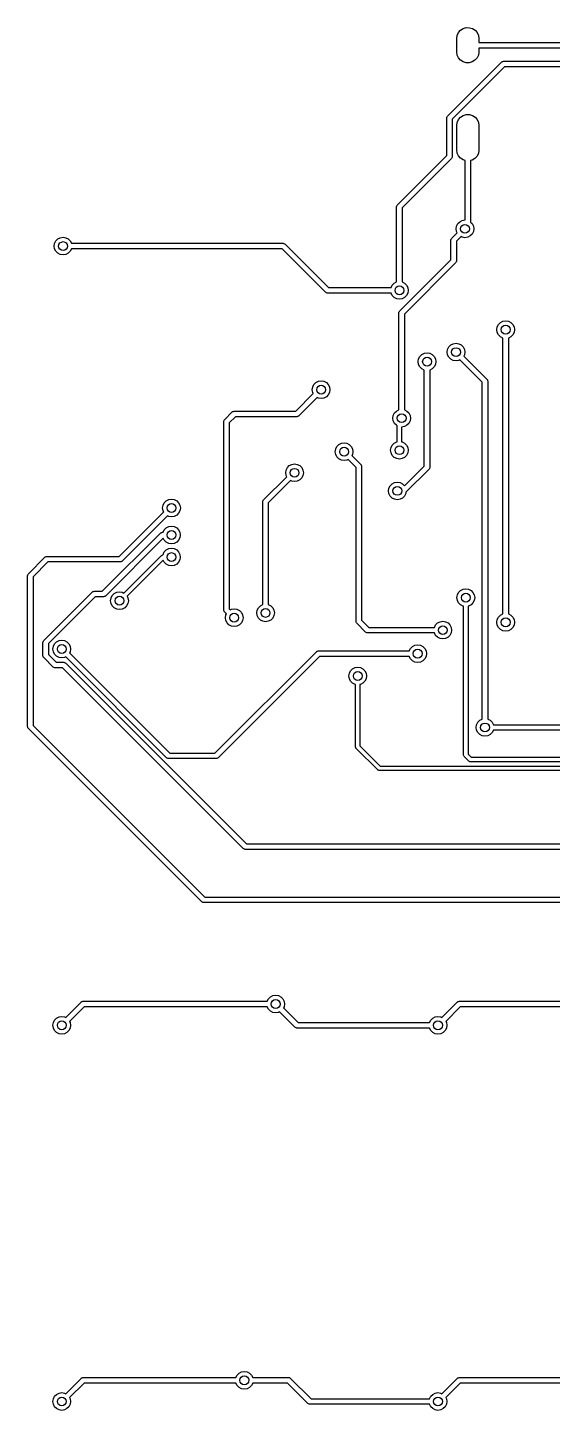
# Model space of a CAD drawing. Extents: x 3.43 to 10.86, y -3.06 to -0.6.
# Drawn here: x 3.425 to 4.359, y -3.055 to -0.596 of the extents above; entities that cross this region are included whole.
import ezdxf

# ---------------------------------------------------------------- set-up
doc = ezdxf.new("R2010")
doc.units = 0
doc.header["$MEASUREMENT"] = 0
doc.layers.add('BLACK', color=7, linetype='CONTINUOUS')

msp = doc.modelspace()

# ---------------------------------------------------------------- linework, layer by layer
at = {"layer": 'BLACK', "linetype": 'CONTINUOUS'}
for p, q in [((4.18851, -0.615157), (4.18852, -0.614917)), ((4.18852, -0.614917), (4.18938, -0.609402)), ((4.18938, -0.609402), (4.19175, -0.60435)), ((4.19175, -0.60435), (4.19544, -0.600166)), ((4.19544, -0.600166), (4.20016, -0.597188)), ((4.20016, -0.597188), (4.20553, -0.595654)), ((4.20553, -0.595654), (4.21111, -0.595688)), ((4.21111, -0.595688), (4.21646, -0.597288)), ((4.21646, -0.597288), (4.22114, -0.600323)), ((4.22114, -0.600323), (4.22478, -0.604551)), ((4.22478, -0.604551), (4.22709, -0.609632)), ((4.22709, -0.609632), (4.22789, -0.615157)), ((4.18851, -0.638779), (4.18851, -0.615157)), ((4.18931, -0.644304), (4.18851, -0.638779)), ((4.22788, -0.63902), (4.22702, -0.644535)), ((4.22789, -0.638779), (4.22788, -0.63902)), ((4.22789, -0.615157), (4.22789, -0.622047)), ((4.22789, -0.622047), (4.52867, -0.622047)), ((4.52867, -0.631889), (4.22789, -0.631889)), ((4.22789, -0.631889), (4.22789, -0.638779)), ((4.17226, -0.752956), (4.26824, -0.656973)), ((4.19162, -0.649385), (4.18931, -0.644304)), ((4.19526, -0.653613), (4.19162, -0.649385)), ((4.19994, -0.656649), (4.19526, -0.653613)), ((4.20529, -0.658248), (4.19994, -0.656649)), ((4.21087, -0.658282), (4.20529, -0.658248)), ((4.21624, -0.656748), (4.21087, -0.658282)), ((4.22096, -0.65377), (4.21624, -0.656748)), ((4.22465, -0.649587), (4.22096, -0.65377)), ((4.22702, -0.644535), (4.22465, -0.649587)), ((4.26824, -0.656973), (4.26894, -0.656449)), ((4.26894, -0.656449), (4.26906, -0.656311)), ((4.26906, -0.656311), (4.26917, -0.65628)), ((4.26917, -0.65628), (4.26937, -0.656128)), ((4.26937, -0.656128), (4.27056, -0.655873)), ((4.27056, -0.655873), (4.27172, -0.655531)), ((4.27172, -0.655531), (4.47488, -0.655531)), ((4.27376, -0.665374), (4.18066, -0.758474)), ((4.47488, -0.665374), (4.27376, -0.665374)), ((4.17082, -0.756436), (4.17094, -0.755568)), ((4.17082, -0.82289), (4.17082, -0.756436)), ((4.17093, -0.755387), (4.17098, -0.75529)), ((4.17094, -0.755568), (4.17093, -0.755387)), ((4.17098, -0.75529), (4.17102, -0.755038)), ((4.17102, -0.755038), (4.17168, -0.75402)), ((4.17168, -0.75402), (4.17226, -0.752956)), ((4.18066, -0.758474), (4.18066, -0.824928)), ((4.18938, -0.764126), (4.19175, -0.759074)), ((4.19175, -0.759074), (4.19544, -0.754891)), ((4.19544, -0.754891), (4.20016, -0.751912)), ((4.20016, -0.751912), (4.20553, -0.750379)), ((4.20553, -0.750379), (4.21111, -0.750413)), ((4.21111, -0.750413), (4.21646, -0.752012)), ((4.21646, -0.752012), (4.22114, -0.755048)), ((4.22114, -0.755048), (4.22478, -0.759276)), ((4.22478, -0.759276), (4.22709, -0.764357)), ((4.18851, -0.769882), (4.18852, -0.769641)), ((4.18851, -0.813189), (4.18851, -0.769882)), ((4.18852, -0.769641), (4.18938, -0.764126)), ((4.22709, -0.764357), (4.22789, -0.769882)), ((4.22789, -0.769882), (4.22789, -0.813189)), ((4.08313, -0.910573), (4.17082, -0.82289)), ((4.17922, -0.828408), (4.09154, -0.916091)), ((4.1798, -0.827344), (4.17922, -0.828408)), ((4.18046, -0.826326), (4.1798, -0.827344)), ((4.18049, -0.826074), (4.18046, -0.826326)), ((4.18055, -0.825976), (4.18049, -0.826074)), ((4.18066, -0.824928), (4.18053, -0.825795)), ((4.18053, -0.825795), (4.18055, -0.825976)), ((4.18931, -0.818714), (4.18851, -0.813189)), ((4.19162, -0.823794), (4.18931, -0.818714)), ((4.19526, -0.828023), (4.19162, -0.823794)), ((4.19994, -0.831058), (4.19526, -0.828023)), ((4.20328, -0.832056), (4.19994, -0.831058)), ((4.20328, -0.937816), (4.20328, -0.832056)), ((4.21624, -0.831158), (4.21312, -0.832049)), ((4.21312, -0.832049), (4.21312, -0.941518)), ((4.22096, -0.82818), (4.21624, -0.831158)), ((4.22465, -0.823996), (4.22096, -0.82818)), ((4.22702, -0.818944), (4.22465, -0.823996)), ((4.22788, -0.813429), (4.22702, -0.818944)), ((4.22789, -0.813189), (4.22788, -0.813429)), ((4.08169, -0.914053), (4.08182, -0.913185)), ((4.08169, -1.04804), (4.08169, -0.914053)), ((4.08181, -0.913004), (4.08186, -0.912907)), ((4.08182, -0.913185), (4.08181, -0.913004)), ((4.08186, -0.912907), (4.0819, -0.912655)), ((4.0819, -0.912655), (4.08255, -0.911636)), ((4.08255, -0.911636), (4.08313, -0.910573)), ((4.09154, -0.916091), (4.09154, -1.04804)), ((4.1874, -0.953543), (4.18817, -0.948677)), ((4.18817, -0.95841), (4.1874, -0.953543)), ((4.18817, -0.948677), (4.19041, -0.944287)), ((4.18924, -0.960497), (4.18817, -0.95841)), ((4.19041, -0.944287), (4.19389, -0.940803)), ((4.19389, -0.940803), (4.19828, -0.938566)), ((4.19828, -0.938566), (4.20315, -0.937795)), ((4.20315, -0.937795), (4.20328, -0.937816)), ((4.21312, -0.941518), (4.21589, -0.944287)), ((4.21589, -0.944287), (4.21813, -0.948677)), ((4.21813, -0.95841), (4.21589, -0.9628)), ((4.21813, -0.948677), (4.2189, -0.953543)), ((4.2189, -0.953543), (4.21813, -0.95841)), ((3.47244, -0.984252), (3.47321, -0.979386)), ((3.47321, -0.979386), (3.47545, -0.974996)), ((3.47545, -0.974996), (3.47893, -0.971512)), ((3.47893, -0.971512), (3.48332, -0.969275)), ((3.48332, -0.969275), (3.48819, -0.968504)), ((3.48819, -0.968504), (3.49306, -0.969275)), ((3.49306, -0.969275), (3.49745, -0.971512)), ((3.49745, -0.971512), (3.50093, -0.974996)), ((3.50093, -0.974996), (3.50314, -0.979331)), ((3.50314, -0.979331), (3.87975, -0.979331)), ((3.87975, -0.979331), (3.88062, -0.979456)), ((3.88062, -0.979456), (3.8808, -0.979444)), ((3.8808, -0.979444), (3.8809, -0.979497)), ((3.8809, -0.979497), (3.88115, -0.979533)), ((3.88115, -0.979533), (3.88217, -0.980191)), ((3.88217, -0.980191), (3.88323, -0.980772)), ((3.88323, -0.980772), (3.96053, -1.05807)), ((4.17819, -0.973585), (4.17831, -0.972718)), ((4.17819, -1.00855), (4.17819, -0.973585)), ((4.1783, -0.972537), (4.17835, -0.97244)), ((4.17831, -0.972718), (4.1783, -0.972537)), ((4.17835, -0.97244), (4.17839, -0.972188)), ((4.17839, -0.972188), (4.17905, -0.971169)), ((4.17905, -0.971169), (4.17963, -0.970105)), ((4.17963, -0.970105), (4.18924, -0.960497)), ((4.1962, -0.967457), (4.18803, -0.975624)), ((4.18803, -0.975624), (4.18803, -1.01059)), ((4.19828, -0.968521), (4.1962, -0.967457)), ((4.20315, -0.969291), (4.19828, -0.968521)), ((4.20802, -0.968521), (4.20315, -0.969291)), ((4.21241, -0.966284), (4.20802, -0.968521)), ((4.21589, -0.9628), (4.21241, -0.966284)), ((3.47321, -0.989118), (3.47244, -0.984252)), ((3.47545, -0.993508), (3.47321, -0.989118)), ((3.47893, -0.996992), (3.47545, -0.993508)), ((3.48332, -0.999229), (3.47893, -0.996992)), ((3.48819, -1), (3.48332, -0.999229)), ((3.49306, -0.999229), (3.48819, -1)), ((3.49745, -0.996992), (3.49306, -0.999229)), ((3.50093, -0.993508), (3.49745, -0.996992)), ((3.50314, -0.989173), (3.50093, -0.993508)), ((3.87771, -0.989173), (3.50314, -0.989173)), ((3.95501, -1.06647), (3.87771, -0.989173)), ((4.08707, -1.09967), (4.17819, -1.00855)), ((4.18659, -1.01407), (4.09547, -1.10519)), ((4.18717, -1.01301), (4.18659, -1.01407)), ((4.18783, -1.01199), (4.18717, -1.01301)), ((4.18786, -1.01174), (4.18783, -1.01199)), ((4.18792, -1.01164), (4.18786, -1.01174)), ((4.18803, -1.01059), (4.1879, -1.01146)), ((4.1879, -1.01146), (4.18792, -1.01164)), ((4.07166, -1.05807), (4.07387, -1.05374)), ((4.07387, -1.05374), (4.07736, -1.05025)), ((4.07736, -1.05025), (4.08169, -1.04804)), ((4.09154, -1.04804), (4.09587, -1.05025)), ((4.09587, -1.05025), (4.09935, -1.05374)), ((4.09935, -1.05374), (4.10159, -1.05813)), ((3.95607, -1.06705), (3.95501, -1.06647)), ((3.95709, -1.06771), (3.95607, -1.06705)), ((3.95734, -1.06775), (3.95709, -1.06771)), ((3.95744, -1.0678), (3.95734, -1.06775)), ((3.95762, -1.06779), (3.95744, -1.0678)), ((3.95849, -1.06791), (3.95762, -1.06779)), ((4.07166, -1.06791), (3.95849, -1.06791)), ((3.96053, -1.05807), (4.07166, -1.05807)), ((4.07387, -1.07225), (4.07166, -1.06791)), ((4.07736, -1.07573), (4.07387, -1.07225)), ((4.08175, -1.07797), (4.07736, -1.07573)), ((4.08661, -1.07874), (4.08175, -1.07797)), ((4.09148, -1.07797), (4.08661, -1.07874)), ((4.09587, -1.07573), (4.09148, -1.07797)), ((4.09935, -1.07225), (4.09587, -1.07573)), ((4.10159, -1.06786), (4.09935, -1.07225)), ((4.10159, -1.05813), (4.10236, -1.06299)), ((4.10236, -1.06299), (4.10159, -1.06786)), ((4.08563, -1.10315), (4.08576, -1.10228)), ((4.08563, -1.27542), (4.08563, -1.10315)), ((4.08574, -1.1021), (4.0858, -1.102)), ((4.08576, -1.10228), (4.08574, -1.1021)), ((4.0858, -1.102), (4.08583, -1.10175)), ((4.08583, -1.10175), (4.08649, -1.10073)), ((4.08649, -1.10073), (4.08707, -1.09967)), ((4.09547, -1.10519), (4.09547, -1.27542)), ((4.25984, -1.13289), (4.26061, -1.12803)), ((4.26061, -1.12803), (4.26285, -1.12364)), ((4.26285, -1.12364), (4.26633, -1.12015)), ((4.26633, -1.12015), (4.27072, -1.11792)), ((4.27072, -1.11792), (4.27559, -1.11715)), ((4.27559, -1.11715), (4.28045, -1.11792)), ((4.28045, -1.11792), (4.28484, -1.12015)), ((4.28484, -1.12015), (4.28833, -1.12364)), ((4.28833, -1.12364), (4.29057, -1.12803)), ((4.29057, -1.12803), (4.29134, -1.13289)), ((4.26061, -1.13776), (4.25984, -1.13289)), ((4.26285, -1.14215), (4.26061, -1.13776)), ((4.26633, -1.14563), (4.26285, -1.14215)), ((4.27067, -1.14784), (4.26633, -1.14563)), ((4.27067, -1.6386), (4.27067, -1.14784)), ((4.28484, -1.14563), (4.28051, -1.14784)), ((4.28051, -1.14784), (4.28051, -1.63859)), ((4.28833, -1.14215), (4.28484, -1.14563)), ((4.29057, -1.13776), (4.28833, -1.14215)), ((4.29134, -1.13289), (4.29057, -1.13776)), ((4.12083, -1.1849), (4.12306, -1.18051)), ((4.12306, -1.18051), (4.12655, -1.17702)), ((4.12655, -1.17702), (4.13094, -1.17479)), ((4.13094, -1.17479), (4.13581, -1.17402)), ((4.13581, -1.17402), (4.14067, -1.17479)), ((4.14067, -1.17479), (4.14506, -1.17702)), ((4.14506, -1.17702), (4.14855, -1.18051)), ((4.14855, -1.18051), (4.15078, -1.1849)), ((4.17151, -1.17287), (4.17228, -1.168)), ((4.17228, -1.17773), (4.17151, -1.17287)), ((4.17228, -1.168), (4.17452, -1.16361)), ((4.17452, -1.18212), (4.17228, -1.17773)), ((4.17452, -1.16361), (4.178, -1.16013)), ((4.178, -1.16013), (4.18239, -1.15789)), ((4.18239, -1.15789), (4.18726, -1.15712)), ((4.18726, -1.15712), (4.19213, -1.15789)), ((4.19213, -1.15789), (4.19652, -1.16013)), ((4.19652, -1.16013), (4.2, -1.16361)), ((4.2, -1.16361), (4.20224, -1.168)), ((4.20224, -1.17773), (4.20117, -1.17982)), ((4.20117, -1.17982), (4.24232, -1.22097)), ((4.20224, -1.168), (4.20301, -1.17287)), ((4.20301, -1.17287), (4.20224, -1.17773)), ((4.12006, -1.18976), (4.12083, -1.1849)), ((4.12083, -1.19463), (4.12006, -1.18976)), ((4.12306, -1.19902), (4.12083, -1.19463)), ((4.12655, -1.2025), (4.12306, -1.19902)), ((4.13088, -1.20471), (4.12655, -1.2025)), ((4.13088, -1.37554), (4.13088, -1.20471)), ((4.14506, -1.2025), (4.14073, -1.20471)), ((4.14073, -1.20471), (4.14073, -1.37757)), ((4.14855, -1.19902), (4.14506, -1.2025)), ((4.15078, -1.19463), (4.14855, -1.19902)), ((4.15078, -1.1849), (4.15155, -1.18976)), ((4.15155, -1.18976), (4.15078, -1.19463)), ((4.178, -1.18561), (4.17452, -1.18212)), ((4.18239, -1.18784), (4.178, -1.18561)), ((4.18726, -1.18861), (4.18239, -1.18784)), ((4.19213, -1.18784), (4.18726, -1.18861)), ((4.19421, -1.18678), (4.19213, -1.18784)), ((4.23392, -1.22649), (4.19421, -1.18678)), ((3.93459, -1.23042), (3.93808, -1.22693)), ((3.93808, -1.22693), (3.94247, -1.22469)), ((3.94247, -1.22469), (3.94733, -1.22392)), ((3.94733, -1.22392), (3.9522, -1.22469)), ((3.9522, -1.22469), (3.95659, -1.22693)), ((3.95659, -1.22693), (3.96007, -1.23042)), ((4.23392, -1.8256), (4.23392, -1.22649)), ((4.24232, -1.22097), (4.24285, -1.22167)), ((4.24285, -1.22167), (4.24298, -1.22179)), ((4.24298, -1.22179), (4.24302, -1.2219)), ((4.24302, -1.2219), (4.24317, -1.2221)), ((4.24317, -1.2221), (4.24342, -1.22329)), ((4.24342, -1.22329), (4.24376, -1.22445)), ((4.24376, -1.22445), (4.24376, -1.8256)), ((3.90216, -1.27789), (3.93342, -1.24663)), ((3.94038, -1.25359), (3.90768, -1.28629)), ((3.93159, -1.23967), (3.93236, -1.23481)), ((3.93236, -1.24454), (3.93159, -1.23967)), ((3.93236, -1.23481), (3.93459, -1.23042)), ((3.93342, -1.24663), (3.93236, -1.24454)), ((3.94247, -1.25465), (3.94038, -1.25359)), ((3.95659, -1.25241), (3.9522, -1.25465)), ((3.96007, -1.24893), (3.95659, -1.25241)), ((3.96007, -1.23042), (3.96231, -1.23481)), ((3.96231, -1.24454), (3.96007, -1.24893)), ((3.96231, -1.23481), (3.96308, -1.23967)), ((3.96308, -1.23967), (3.96231, -1.24454)), ((3.78917, -1.27933), (3.78987, -1.2788)), ((3.78987, -1.2788), (3.78999, -1.27867)), ((3.78999, -1.27867), (3.7901, -1.27864)), ((3.7901, -1.27864), (3.7903, -1.27848)), ((3.7903, -1.27848), (3.79149, -1.27823)), ((3.79149, -1.27823), (3.79265, -1.27789)), ((3.79265, -1.27789), (3.90216, -1.27789)), ((3.94733, -1.25542), (3.94247, -1.25465)), ((3.9522, -1.25465), (3.94733, -1.25542)), ((4.07781, -1.28112), (4.08129, -1.27763)), ((4.08129, -1.27763), (4.08563, -1.27542)), ((4.09547, -1.27542), (4.09981, -1.27763)), ((4.09981, -1.27763), (4.10329, -1.28112)), ((3.774, -1.29654), (3.77412, -1.29567)), ((3.774, -1.63161), (3.774, -1.29654)), ((3.77411, -1.29549), (3.77416, -1.29539)), ((3.77412, -1.29567), (3.77411, -1.29549)), ((3.77416, -1.29539), (3.7742, -1.29514)), ((3.7742, -1.29514), (3.77486, -1.29412)), ((3.77486, -1.29412), (3.77544, -1.29306)), ((3.77544, -1.29306), (3.78917, -1.27933)), ((3.79469, -1.28773), (3.78384, -1.29858)), ((3.78384, -1.29858), (3.78384, -1.62957)), ((3.9042, -1.28773), (3.79469, -1.28773)), ((3.90536, -1.28739), (3.9042, -1.28773)), ((3.90655, -1.28713), (3.90536, -1.28739)), ((3.90675, -1.28698), (3.90655, -1.28713)), ((3.90686, -1.28695), (3.90675, -1.28698)), ((3.90698, -1.28681), (3.90686, -1.28695)), ((3.90768, -1.28629), (3.90698, -1.28681)), ((4.0748, -1.29037), (4.07557, -1.28551)), ((4.07557, -1.29524), (4.0748, -1.29037)), ((4.07557, -1.28551), (4.07781, -1.28112)), ((4.07781, -1.29963), (4.07557, -1.29524)), ((4.08129, -1.30311), (4.07781, -1.29963)), ((4.08268, -1.30382), (4.08129, -1.30311)), ((4.09981, -1.30311), (4.09542, -1.30535)), ((4.10329, -1.29963), (4.09981, -1.30311)), ((4.10329, -1.28112), (4.10553, -1.28551)), ((4.10553, -1.29524), (4.10329, -1.29963)), ((4.10553, -1.28551), (4.1063, -1.29037)), ((4.1063, -1.29037), (4.10553, -1.29524)), ((4.08268, -1.3323), (4.08268, -1.30382)), ((4.09542, -1.30535), (4.09055, -1.30612)), ((4.09055, -1.30612), (4.09055, -1.3323)), ((3.97242, -1.35), (3.97319, -1.34513)), ((3.97319, -1.35487), (3.97242, -1.35)), ((3.97319, -1.34513), (3.97543, -1.34074)), ((3.97543, -1.34074), (3.97891, -1.33726)), ((3.97891, -1.33726), (3.9833, -1.33502)), ((3.9833, -1.33502), (3.98817, -1.33425)), ((3.98817, -1.33425), (3.99304, -1.33502)), ((3.99304, -1.33502), (3.99743, -1.33726)), ((3.99743, -1.33726), (4.00091, -1.34074)), ((4.00091, -1.34074), (4.00315, -1.34513)), ((4.00315, -1.34513), (4.00392, -1.35)), ((4.00392, -1.35), (4.00315, -1.35487)), ((4.07087, -1.34742), (4.07164, -1.34255)), ((4.07164, -1.35229), (4.07087, -1.34742)), ((4.07164, -1.34255), (4.07387, -1.33816)), ((4.07387, -1.35668), (4.07164, -1.35229)), ((4.07387, -1.33816), (4.07736, -1.33468)), ((4.07736, -1.33468), (4.08175, -1.33244)), ((4.08175, -1.33244), (4.08268, -1.3323)), ((4.09055, -1.3323), (4.09148, -1.33244)), ((4.09148, -1.33244), (4.09587, -1.33468)), ((4.09587, -1.33468), (4.09935, -1.33816)), ((4.09935, -1.33816), (4.10159, -1.34255)), ((4.10159, -1.35229), (4.09935, -1.35668)), ((4.10159, -1.34255), (4.10236, -1.34742)), ((4.10236, -1.34742), (4.10159, -1.35229)), ((3.88726, -1.37824), (3.89074, -1.37476)), ((3.89074, -1.37476), (3.89513, -1.37252)), ((3.89513, -1.37252), (3.9, -1.37175)), ((3.9, -1.37175), (3.90487, -1.37252)), ((3.90487, -1.37252), (3.90926, -1.37476)), ((3.90926, -1.37476), (3.91274, -1.37824)), ((3.97543, -1.35926), (3.97319, -1.35487)), ((3.97891, -1.36274), (3.97543, -1.35926)), ((3.9833, -1.36498), (3.97891, -1.36274)), ((3.98817, -1.36575), (3.9833, -1.36498)), ((3.99304, -1.36498), (3.98817, -1.36575)), ((3.99512, -1.36391), (3.99304, -1.36498)), ((4.00941, -1.3782), (3.99512, -1.36391)), ((4.00315, -1.35487), (4.00208, -1.35695)), ((4.00208, -1.35695), (4.01781, -1.37268)), ((4.01781, -1.37268), (4.01833, -1.37338)), ((4.01833, -1.37338), (4.01847, -1.3735)), ((4.01847, -1.3735), (4.0185, -1.37361)), ((4.0185, -1.37361), (4.01865, -1.37381)), ((4.01865, -1.37381), (4.01891, -1.375)), ((4.01891, -1.375), (4.01925, -1.37616)), ((4.01925, -1.37616), (4.01925, -1.64979)), ((4.07736, -1.36016), (4.07387, -1.35668)), ((4.08175, -1.3624), (4.07736, -1.36016)), ((4.08661, -1.36317), (4.08175, -1.3624)), ((4.09148, -1.3624), (4.08661, -1.36317)), ((4.09587, -1.36016), (4.09148, -1.3624)), ((4.09568, -1.41073), (4.13088, -1.37554)), ((4.09935, -1.35668), (4.09587, -1.36016)), ((3.84494, -1.4356), (3.88609, -1.39445)), ((3.89305, -1.40141), (3.85334, -1.44112)), ((3.88425, -1.3875), (3.88502, -1.38263)), ((3.88502, -1.39237), (3.88425, -1.3875)), ((3.88502, -1.38263), (3.88726, -1.37824)), ((3.88609, -1.39445), (3.88502, -1.39237)), ((3.89513, -1.40248), (3.89305, -1.40141)), ((3.90926, -1.40024), (3.90487, -1.40248)), ((3.91274, -1.39676), (3.90926, -1.40024)), ((3.91274, -1.37824), (3.91498, -1.38263)), ((3.91498, -1.39237), (3.91274, -1.39676)), ((3.91498, -1.38263), (3.91575, -1.3875)), ((3.91575, -1.3875), (3.91498, -1.39237)), ((4.00941, -1.65183), (4.00941, -1.3782)), ((4.13929, -1.38105), (4.09819, -1.42215)), ((4.13987, -1.37999), (4.13929, -1.38105)), ((4.14052, -1.37897), (4.13987, -1.37999)), ((4.14056, -1.37872), (4.14052, -1.37897)), ((4.14061, -1.37862), (4.14056, -1.37872)), ((4.14073, -1.37757), (4.1406, -1.37844)), ((4.1406, -1.37844), (4.14061, -1.37862)), ((3.9, -1.40325), (3.89513, -1.40248)), ((3.90487, -1.40248), (3.9, -1.40325)), ((4.06707, -1.41974), (4.06784, -1.41488)), ((4.06784, -1.42461), (4.06707, -1.41974)), ((4.06784, -1.41488), (4.07008, -1.41049)), ((4.07008, -1.429), (4.06784, -1.42461)), ((4.07008, -1.41049), (4.07356, -1.407)), ((4.07356, -1.407), (4.07795, -1.40477)), ((4.07795, -1.40477), (4.08282, -1.404)), ((4.08282, -1.404), (4.08769, -1.40477)), ((4.08769, -1.40477), (4.09208, -1.407)), ((4.09208, -1.407), (4.09556, -1.41049)), ((4.09556, -1.41049), (4.09568, -1.41073)), ((4.0978, -1.42461), (4.09556, -1.429)), ((4.09819, -1.42215), (4.0978, -1.42461)), ((3.66535, -1.45013), (3.66612, -1.44526)), ((3.66612, -1.455), (3.66535, -1.45013)), ((3.66612, -1.44526), (3.66836, -1.44087)), ((3.66836, -1.44087), (3.67184, -1.43739)), ((3.67184, -1.43739), (3.67623, -1.43515)), ((3.67623, -1.43515), (3.6811, -1.43438)), ((3.6811, -1.43438), (3.68597, -1.43515)), ((3.68597, -1.43515), (3.69036, -1.43739)), ((3.69036, -1.43739), (3.69384, -1.44087)), ((3.69384, -1.44087), (3.69608, -1.44526)), ((3.69608, -1.44526), (3.69685, -1.45013)), ((3.69685, -1.45013), (3.69608, -1.455)), ((3.8435, -1.43908), (3.84363, -1.43821)), ((3.8435, -1.62186), (3.8435, -1.43908)), ((3.84362, -1.43803), (3.84367, -1.43793)), ((3.84363, -1.43821), (3.84362, -1.43803)), ((3.84367, -1.43793), (3.8437, -1.43768)), ((3.8437, -1.43768), (3.84436, -1.43666)), ((3.84436, -1.43666), (3.84494, -1.4356)), ((3.85334, -1.44112), (3.85334, -1.62186)), ((4.07356, -1.43248), (4.07008, -1.429)), ((4.07795, -1.43472), (4.07356, -1.43248)), ((4.08282, -1.43549), (4.07795, -1.43472)), ((4.08769, -1.43472), (4.08282, -1.43549)), ((4.09208, -1.43248), (4.08769, -1.43472)), ((4.09556, -1.429), (4.09208, -1.43248)), ((3.58787, -1.5364), (3.66719, -1.45708)), ((3.67415, -1.46404), (3.59339, -1.5448)), ((3.66719, -1.45708), (3.66612, -1.455)), ((3.67623, -1.46511), (3.67415, -1.46404)), ((3.6811, -1.46588), (3.67623, -1.46511)), ((3.68597, -1.46511), (3.6811, -1.46588)), ((3.69036, -1.46287), (3.68597, -1.46511)), ((3.69384, -1.45939), (3.69036, -1.46287)), ((3.69608, -1.455), (3.69384, -1.45939)), ((3.55802, -1.5984), (3.66175, -1.49467)), ((3.66175, -1.49467), (3.66245, -1.49415)), ((3.66245, -1.49415), (3.66257, -1.49401)), ((3.66257, -1.49401), (3.66267, -1.49398)), ((3.66267, -1.49398), (3.66288, -1.49382)), ((3.66288, -1.49382), (3.66406, -1.49357)), ((3.66406, -1.49357), (3.66523, -1.49323)), ((3.66523, -1.49323), (3.66611, -1.49323)), ((3.66611, -1.49323), (3.66832, -1.48889)), ((3.66832, -1.48889), (3.67181, -1.48541)), ((3.67181, -1.48541), (3.6762, -1.48317)), ((3.6762, -1.48317), (3.68106, -1.4824)), ((3.68106, -1.4824), (3.68593, -1.48317)), ((3.68593, -1.48317), (3.69032, -1.48541)), ((3.69032, -1.48541), (3.6938, -1.48889)), ((3.6938, -1.48889), (3.69604, -1.49328)), ((3.69604, -1.49328), (3.69681, -1.49815)), ((3.69681, -1.49815), (3.69604, -1.50302)), ((3.6665, -1.50383), (3.56354, -1.6068)), ((3.66832, -1.50741), (3.6665, -1.50383)), ((3.67181, -1.51089), (3.66832, -1.50741)), ((3.66832, -1.52824), (3.67181, -1.52476)), ((3.6762, -1.51313), (3.67181, -1.51089)), ((3.67181, -1.52476), (3.6762, -1.52252)), ((3.68106, -1.5139), (3.6762, -1.51313)), ((3.6762, -1.52252), (3.68106, -1.52175)), ((3.68593, -1.51313), (3.68106, -1.5139)), ((3.68106, -1.52175), (3.68593, -1.52252)), ((3.69032, -1.51089), (3.68593, -1.51313)), ((3.68593, -1.52252), (3.69032, -1.52476)), ((3.6938, -1.50741), (3.69032, -1.51089)), ((3.69032, -1.52476), (3.6938, -1.52824)), ((3.69604, -1.50302), (3.6938, -1.50741)), ((3.42664, -1.56707), (3.45587, -1.53784)), ((3.46138, -1.54624), (3.43504, -1.57259)), ((3.45587, -1.53784), (3.45657, -1.53732)), ((3.45657, -1.53732), (3.45669, -1.53718)), ((3.45669, -1.53718), (3.45679, -1.53715)), ((3.45679, -1.53715), (3.457, -1.537)), ((3.457, -1.537), (3.45818, -1.53674)), ((3.45818, -1.53674), (3.45935, -1.5364)), ((3.45935, -1.5364), (3.58787, -1.5364)), ((3.58991, -1.54624), (3.46138, -1.54624)), ((3.59107, -1.5459), (3.58991, -1.54624)), ((3.59226, -1.54565), (3.59107, -1.5459)), ((3.59246, -1.54549), (3.59226, -1.54565)), ((3.59257, -1.54546), (3.59246, -1.54549)), ((3.59269, -1.54533), (3.59257, -1.54546)), ((3.59339, -1.5448), (3.59269, -1.54533)), ((3.59646, -1.60169), (3.66343, -1.53472)), ((3.66637, -1.54292), (3.60202, -1.60726)), ((3.66343, -1.53472), (3.66371, -1.53457)), ((3.66371, -1.53457), (3.6639, -1.53431)), ((3.6639, -1.53431), (3.66478, -1.53403)), ((3.66478, -1.53403), (3.6656, -1.53361)), ((3.6656, -1.53361), (3.66591, -1.53366)), ((3.66591, -1.53366), (3.66592, -1.53366)), ((3.66592, -1.53366), (3.66608, -1.53263)), ((3.66608, -1.53263), (3.66832, -1.52824)), ((3.66832, -1.54676), (3.66637, -1.54292)), ((3.67181, -1.55024), (3.66832, -1.54676)), ((3.6938, -1.54676), (3.69032, -1.55024)), ((3.6938, -1.52824), (3.69604, -1.53263)), ((3.69604, -1.54237), (3.6938, -1.54676)), ((3.69604, -1.53263), (3.69681, -1.5375)), ((3.69681, -1.5375), (3.69604, -1.54237)), ((3.4252, -1.57055), (3.42532, -1.56968)), ((3.4252, -1.83899), (3.4252, -1.57055)), ((3.42531, -1.5695), (3.42536, -1.5694)), ((3.42532, -1.56968), (3.42531, -1.5695)), ((3.42536, -1.5694), (3.4254, -1.56915)), ((3.4254, -1.56915), (3.42606, -1.56813)), ((3.42606, -1.56813), (3.42664, -1.56707)), ((3.43504, -1.57259), (3.43504, -1.83695)), ((3.6762, -1.55248), (3.67181, -1.55024)), ((3.68106, -1.55325), (3.6762, -1.55248)), ((3.68593, -1.55248), (3.68106, -1.55325)), ((3.69032, -1.55024), (3.68593, -1.55248)), ((3.541, -1.59899), (3.54218, -1.59874)), ((3.54218, -1.59874), (3.54335, -1.5984)), ((3.54335, -1.5984), (3.55802, -1.5984)), ((4.19198, -1.60041), (4.19547, -1.59692)), ((4.19547, -1.59692), (4.19986, -1.59469)), ((4.19986, -1.59469), (4.20472, -1.59392)), ((4.20472, -1.59392), (4.20959, -1.59469)), ((4.20959, -1.59469), (4.21398, -1.59692)), ((4.21398, -1.59692), (4.21746, -1.60041)), ((3.45389, -1.68582), (3.53987, -1.59984)), ((3.54539, -1.60824), (3.46229, -1.69134)), ((3.53987, -1.59984), (3.54057, -1.59931)), ((3.54057, -1.59931), (3.54069, -1.59918)), ((3.54069, -1.59918), (3.5408, -1.59915)), ((3.5408, -1.59915), (3.541, -1.59899)), ((3.56006, -1.60824), (3.54539, -1.60824)), ((3.56122, -1.6079), (3.56006, -1.60824)), ((3.56241, -1.60764), (3.56122, -1.6079)), ((3.56261, -1.60749), (3.56241, -1.60764)), ((3.56272, -1.60746), (3.56261, -1.60749)), ((3.56283, -1.60732), (3.56272, -1.60746)), ((3.56354, -1.6068), (3.56283, -1.60732)), ((3.57283, -1.61513), (3.5736, -1.61027)), ((3.5736, -1.62), (3.57283, -1.61513)), ((3.5736, -1.61027), (3.57584, -1.60588)), ((3.57584, -1.62439), (3.5736, -1.62)), ((3.57584, -1.60588), (3.57932, -1.60239)), ((3.57932, -1.60239), (3.58371, -1.60016)), ((3.58371, -1.60016), (3.58858, -1.59939)), ((3.58858, -1.59939), (3.59345, -1.60016)), ((3.59345, -1.60016), (3.59646, -1.60169)), ((3.60356, -1.62), (3.60132, -1.62439)), ((3.60202, -1.60726), (3.60356, -1.61027)), ((3.60356, -1.61027), (3.60433, -1.61513)), ((3.60433, -1.61513), (3.60356, -1.62)), ((3.83917, -1.62407), (3.8435, -1.62186)), ((3.85334, -1.62186), (3.85768, -1.62407)), ((4.18898, -1.60967), (4.18975, -1.6048)), ((4.18975, -1.61453), (4.18898, -1.60967)), ((4.18975, -1.6048), (4.19198, -1.60041)), ((4.19198, -1.61892), (4.18975, -1.61453)), ((4.19547, -1.62241), (4.19198, -1.61892)), ((4.19986, -1.62464), (4.19547, -1.62241)), ((4.21398, -1.62241), (4.20959, -1.62464)), ((4.21746, -1.61892), (4.21398, -1.62241)), ((4.21746, -1.60041), (4.2197, -1.6048)), ((4.2197, -1.61453), (4.21746, -1.61892)), ((4.2197, -1.6048), (4.22047, -1.60967)), ((4.22047, -1.60967), (4.2197, -1.61453)), ((3.57932, -1.62787), (3.57584, -1.62439)), ((3.58371, -1.63011), (3.57932, -1.62787)), ((3.58858, -1.63088), (3.58371, -1.63011)), ((3.59345, -1.63011), (3.58858, -1.63088)), ((3.59784, -1.62787), (3.59345, -1.63011)), ((3.60132, -1.62439), (3.59784, -1.62787)), ((3.77434, -1.63277), (3.774, -1.63161)), ((3.77459, -1.63396), (3.77434, -1.63277)), ((3.77475, -1.63416), (3.77459, -1.63396)), ((3.77478, -1.63427), (3.77475, -1.63416)), ((3.77491, -1.63439), (3.77478, -1.63427)), ((3.77544, -1.63509), (3.77491, -1.63439)), ((3.77874, -1.63839), (3.77544, -1.63509)), ((3.7769, -1.64534), (3.77767, -1.64047)), ((3.77767, -1.65021), (3.7769, -1.64534)), ((3.77767, -1.64047), (3.77874, -1.63839)), ((3.78384, -1.62957), (3.7857, -1.63143)), ((3.7857, -1.63143), (3.78778, -1.63036)), ((3.78778, -1.63036), (3.79265, -1.62959)), ((3.79265, -1.62959), (3.79752, -1.63036)), ((3.79752, -1.63036), (3.80191, -1.6326)), ((3.80191, -1.6326), (3.80539, -1.63608)), ((3.80539, -1.63608), (3.80763, -1.64047)), ((3.80763, -1.64047), (3.8084, -1.64534)), ((3.8084, -1.64534), (3.80763, -1.65021)), ((3.83268, -1.63681), (3.83345, -1.63194)), ((3.83345, -1.64168), (3.83268, -1.63681)), ((3.83345, -1.63194), (3.83568, -1.62755)), ((3.83568, -1.64607), (3.83345, -1.64168)), ((3.83568, -1.62755), (3.83917, -1.62407)), ((3.83917, -1.64955), (3.83568, -1.64607)), ((3.85768, -1.62407), (3.86116, -1.62755)), ((3.86116, -1.64607), (3.85768, -1.64955)), ((3.86116, -1.62755), (3.8634, -1.63194)), ((3.8634, -1.64168), (3.86116, -1.64607)), ((3.8634, -1.63194), (3.86417, -1.63681)), ((3.86417, -1.63681), (3.8634, -1.64168)), ((4.20079, -1.62479), (4.19986, -1.62464)), ((4.20079, -1.88976), (4.20079, -1.62479)), ((4.20959, -1.62464), (4.20866, -1.62479)), ((4.20866, -1.62479), (4.20866, -1.88813)), ((4.26061, -1.64868), (4.26285, -1.64429)), ((4.26285, -1.64429), (4.26633, -1.6408)), ((4.26633, -1.6408), (4.27067, -1.6386)), ((4.28051, -1.63859), (4.28485, -1.6408)), ((4.28485, -1.6408), (4.28833, -1.64429)), ((4.28833, -1.64429), (4.29057, -1.64868)), ((3.77991, -1.6546), (3.77767, -1.65021)), ((3.78339, -1.65808), (3.77991, -1.6546)), ((3.78778, -1.66032), (3.78339, -1.65808)), ((3.79265, -1.66109), (3.78778, -1.66032)), ((3.79752, -1.66032), (3.79265, -1.66109)), ((3.80191, -1.65808), (3.79752, -1.66032)), ((3.80539, -1.6546), (3.80191, -1.65808)), ((3.80763, -1.65021), (3.80539, -1.6546)), ((3.84356, -1.65179), (3.83917, -1.64955)), ((3.84842, -1.65256), (3.84356, -1.65179)), ((3.85329, -1.65179), (3.84842, -1.65256)), ((3.85768, -1.64955), (3.85329, -1.65179)), ((4.00975, -1.65299), (4.00941, -1.65183)), ((4.01, -1.65418), (4.00975, -1.65299)), ((4.01016, -1.65438), (4.01, -1.65418)), ((4.01019, -1.65449), (4.01016, -1.65438)), ((4.01033, -1.65461), (4.01019, -1.65449)), ((4.01085, -1.65531), (4.01033, -1.65461)), ((4.02649, -1.67095), (4.01085, -1.65531)), ((4.01925, -1.64979), (4.03201, -1.66255)), ((4.02755, -1.67153), (4.02649, -1.67095)), ((4.02857, -1.67219), (4.02755, -1.67153)), ((4.02882, -1.67222), (4.02857, -1.67219)), ((4.02892, -1.67228), (4.02882, -1.67222)), ((4.0291, -1.67226), (4.02892, -1.67228)), ((4.02997, -1.67239), (4.0291, -1.67226)), ((4.14882, -1.67239), (4.02997, -1.67239)), ((4.03201, -1.66255), (4.14882, -1.66255)), ((4.14882, -1.66255), (4.15103, -1.65821)), ((4.15103, -1.67672), (4.14882, -1.67239)), ((4.15103, -1.65821), (4.15451, -1.65473)), ((4.15451, -1.65473), (4.1589, -1.65249)), ((4.1589, -1.65249), (4.16377, -1.65172)), ((4.16377, -1.65172), (4.16863, -1.65249)), ((4.16863, -1.65249), (4.17302, -1.65473)), ((4.17302, -1.65473), (4.17651, -1.65821)), ((4.17651, -1.65821), (4.17874, -1.6626)), ((4.17874, -1.67233), (4.17651, -1.67672)), ((4.17874, -1.6626), (4.17951, -1.66747)), ((4.17951, -1.66747), (4.17874, -1.67233)), ((4.25984, -1.65354), (4.26061, -1.64868)), ((4.26061, -1.65841), (4.25984, -1.65354)), ((4.26285, -1.6628), (4.26061, -1.65841)), ((4.26633, -1.66628), (4.26285, -1.6628)), ((4.27072, -1.66852), (4.26633, -1.66628)), ((4.27559, -1.66929), (4.27072, -1.66852)), ((4.28046, -1.66852), (4.27559, -1.66929)), ((4.28485, -1.66628), (4.28046, -1.66852)), ((4.28833, -1.6628), (4.28485, -1.66628)), ((4.29057, -1.65841), (4.28833, -1.6628)), ((4.29057, -1.64868), (4.29134, -1.65354)), ((4.29134, -1.65354), (4.29057, -1.65841)), ((3.45245, -1.6893), (3.45257, -1.68843)), ((3.45245, -1.71293), (3.45245, -1.6893)), ((3.45256, -1.68825), (3.45261, -1.68815)), ((3.45257, -1.68843), (3.45256, -1.68825)), ((3.45261, -1.68815), (3.45265, -1.6879)), ((3.45265, -1.6879), (3.45331, -1.68688)), ((3.45331, -1.68688), (3.45389, -1.68582)), ((3.46229, -1.69134), (3.46229, -1.71089)), ((3.47014, -1.70111), (3.47091, -1.69625)), ((3.47091, -1.69625), (3.47315, -1.69186)), ((3.47315, -1.69186), (3.47663, -1.68837)), ((3.47663, -1.68837), (3.48102, -1.68614)), ((3.48102, -1.68614), (3.48589, -1.68537)), ((3.48589, -1.68537), (3.49076, -1.68614)), ((3.49076, -1.68614), (3.49515, -1.68837)), ((3.49515, -1.68837), (3.49863, -1.69186)), ((3.49863, -1.69186), (3.50087, -1.69625)), ((3.50087, -1.69625), (3.50164, -1.70111)), ((4.1064, -1.70001), (4.10988, -1.69653)), ((4.10988, -1.69653), (4.11427, -1.69429)), ((4.11427, -1.69429), (4.11914, -1.69352)), ((4.11914, -1.69352), (4.12401, -1.69429)), ((4.12401, -1.69429), (4.1284, -1.69653)), ((4.1284, -1.69653), (4.13188, -1.70001)), ((4.15451, -1.68021), (4.15103, -1.67672)), ((4.1589, -1.68245), (4.15451, -1.68021)), ((4.16377, -1.68322), (4.1589, -1.68245)), ((4.16863, -1.68245), (4.16377, -1.68322)), ((4.17302, -1.68021), (4.16863, -1.68245)), ((4.17651, -1.67672), (4.17302, -1.68021)), ((3.45279, -1.71409), (3.45245, -1.71293)), ((3.45304, -1.71528), (3.45279, -1.71409)), ((3.45319, -1.71548), (3.45304, -1.71528)), ((3.45323, -1.71559), (3.45319, -1.71548)), ((3.45336, -1.71571), (3.45323, -1.71559)), ((3.45389, -1.71641), (3.45336, -1.71571)), ((3.4706, -1.73312), (3.45389, -1.71641)), ((3.46229, -1.71089), (3.47611, -1.72472)), ((3.47091, -1.70598), (3.47014, -1.70111)), ((3.47315, -1.71037), (3.47091, -1.70598)), ((3.47663, -1.71386), (3.47315, -1.71037)), ((3.48102, -1.71609), (3.47663, -1.71386)), ((3.48589, -1.71686), (3.48102, -1.71609)), ((3.49076, -1.71609), (3.48589, -1.71686)), ((3.49284, -1.71503), (3.49076, -1.71609)), ((3.67243, -1.89462), (3.49284, -1.71503)), ((3.50087, -1.70598), (3.4998, -1.70807)), ((3.4998, -1.70807), (3.67795, -1.88622)), ((3.50164, -1.70111), (3.50087, -1.70598)), ((3.75836, -1.88622), (3.93879, -1.70579)), ((3.9443, -1.71419), (3.76388, -1.89462)), ((3.93879, -1.70579), (3.93949, -1.70526)), ((3.93949, -1.70526), (3.93961, -1.70513)), ((3.93961, -1.70513), (3.93971, -1.7051)), ((3.93971, -1.7051), (3.93992, -1.70494)), ((3.93992, -1.70494), (3.9411, -1.70469)), ((3.9411, -1.70469), (3.94227, -1.70435)), ((3.94227, -1.70435), (4.10419, -1.70435)), ((4.10419, -1.71419), (3.9443, -1.71419)), ((4.10419, -1.70435), (4.1064, -1.70001)), ((4.1064, -1.71852), (4.10419, -1.71419)), ((4.10988, -1.72201), (4.1064, -1.71852)), ((4.13188, -1.71852), (4.1284, -1.72201)), ((4.13188, -1.70001), (4.13412, -1.7044)), ((4.13412, -1.71413), (4.13188, -1.71852)), ((4.13412, -1.7044), (4.13489, -1.70927)), ((4.13489, -1.70927), (4.13412, -1.71413)), ((3.47166, -1.7337), (3.4706, -1.73312)), ((3.47268, -1.73436), (3.47166, -1.7337)), ((3.47293, -1.73439), (3.47268, -1.73436)), ((3.47303, -1.73445), (3.47293, -1.73439)), ((3.47321, -1.73443), (3.47303, -1.73445)), ((3.47408, -1.73456), (3.47321, -1.73443)), ((3.48735, -1.73456), (3.47408, -1.73456)), ((3.47611, -1.72472), (3.48939, -1.72472)), ((3.80877, -2.05598), (3.48735, -1.73456)), ((3.48939, -1.72472), (3.49025, -1.72484)), ((3.49025, -1.72484), (3.49043, -1.72483)), ((3.49043, -1.72483), (3.49053, -1.72488)), ((3.49053, -1.72488), (3.49078, -1.72492)), ((3.49078, -1.72492), (3.4918, -1.72558)), ((3.4918, -1.72558), (3.49287, -1.72616)), ((3.49287, -1.72616), (3.81429, -2.04758)), ((3.99675, -1.74903), (3.99752, -1.74417)), ((3.99752, -1.74417), (3.99976, -1.73978)), ((3.99976, -1.73978), (4.00324, -1.73629)), ((4.00324, -1.73629), (4.00763, -1.73406)), ((4.00763, -1.73406), (4.0125, -1.73329)), ((4.0125, -1.73329), (4.01737, -1.73406)), ((4.01737, -1.73406), (4.02176, -1.73629)), ((4.02176, -1.73629), (4.02524, -1.73978)), ((4.02524, -1.73978), (4.02748, -1.74417)), ((4.02748, -1.74417), (4.02825, -1.74903)), ((4.11427, -1.72425), (4.10988, -1.72201)), ((4.11914, -1.72502), (4.11427, -1.72425)), ((4.12401, -1.72425), (4.11914, -1.72502)), ((4.1284, -1.72201), (4.12401, -1.72425)), ((3.99752, -1.7539), (3.99675, -1.74903)), ((3.99976, -1.75829), (3.99752, -1.7539)), ((4.00324, -1.76178), (3.99976, -1.75829)), ((4.00763, -1.76401), (4.00324, -1.76178)), ((4.00856, -1.76416), (4.00763, -1.76401)), ((4.00856, -1.875), (4.00856, -1.76416)), ((4.01737, -1.76401), (4.01644, -1.76416)), ((4.01644, -1.76416), (4.01644, -1.87337)), ((4.02176, -1.76178), (4.01737, -1.76401)), ((4.02524, -1.75829), (4.02176, -1.76178)), ((4.02748, -1.7539), (4.02524, -1.75829)), ((4.02825, -1.74903), (4.02748, -1.7539)), ((3.42554, -1.84015), (3.4252, -1.83899)), ((3.42579, -1.84134), (3.42554, -1.84015)), ((3.42594, -1.84154), (3.42579, -1.84134)), ((3.42598, -1.84165), (3.42594, -1.84154)), ((3.42611, -1.84176), (3.42598, -1.84165)), ((3.42664, -1.84247), (3.42611, -1.84176)), ((3.73496, -2.15079), (3.42664, -1.84247)), ((3.43504, -1.83695), (3.74048, -2.14239)), ((4.2231, -1.84055), (4.22387, -1.83568)), ((4.22387, -1.84542), (4.2231, -1.84055)), ((4.22387, -1.83568), (4.2261, -1.83129)), ((4.2261, -1.83129), (4.22959, -1.82781)), ((4.22959, -1.82781), (4.23392, -1.8256)), ((4.24376, -1.8256), (4.2481, -1.82781)), ((4.2481, -1.82781), (4.25158, -1.83129)), ((4.25158, -1.83129), (4.25379, -1.83563)), ((4.25379, -1.83563), (4.41125, -1.83563)), ((4.2261, -1.84981), (4.22387, -1.84542)), ((4.22959, -1.85329), (4.2261, -1.84981)), ((4.23398, -1.85553), (4.22959, -1.85329)), ((4.23884, -1.8563), (4.23398, -1.85553)), ((4.24371, -1.85553), (4.23884, -1.8563)), ((4.2481, -1.85329), (4.24371, -1.85553)), ((4.25158, -1.84981), (4.2481, -1.85329)), ((4.25379, -1.84547), (4.25158, -1.84981)), ((4.41125, -1.84547), (4.25379, -1.84547)), ((3.67795, -1.88622), (3.75836, -1.88622)), ((4.00866, -1.8753), (4.00856, -1.875)), ((4.00861, -1.87562), (4.00866, -1.8753)), ((4.00903, -1.87644), (4.00861, -1.87562)), ((4.00931, -1.87731), (4.00903, -1.87644)), ((4.00957, -1.8775), (4.00931, -1.87731)), ((4.00972, -1.87778), (4.00957, -1.8775)), ((4.04808, -1.91615), (4.00972, -1.87778)), ((4.01644, -1.87337), (4.0525, -1.90943)), ((4.20089, -1.89007), (4.20079, -1.88976)), ((4.20084, -1.89038), (4.20089, -1.89007)), ((4.20125, -1.8912), (4.20084, -1.89038)), ((4.20154, -1.89208), (4.20125, -1.8912)), ((4.2018, -1.89226), (4.20154, -1.89208)), ((4.20194, -1.89255), (4.2018, -1.89226)), ((4.20981, -1.90042), (4.20194, -1.89255)), ((4.20866, -1.88813), (4.21423, -1.8937)), ((4.21423, -1.8937), (5.59905, -1.8937)), ((3.6735, -1.8952), (3.67243, -1.89462)), ((3.67452, -1.89586), (3.6735, -1.8952)), ((3.67477, -1.89589), (3.67452, -1.89586)), ((3.67487, -1.89595), (3.67477, -1.89589)), ((3.67505, -1.89593), (3.67487, -1.89595)), ((3.67591, -1.89606), (3.67505, -1.89593)), ((3.7604, -1.89606), (3.67591, -1.89606)), ((3.76156, -1.89572), (3.7604, -1.89606)), ((3.76274, -1.89546), (3.76156, -1.89572)), ((3.76295, -1.89531), (3.76274, -1.89546)), ((3.76306, -1.89528), (3.76295, -1.89531)), ((3.76317, -1.89514), (3.76306, -1.89528)), ((3.76388, -1.89462), (3.76317, -1.89514)), ((4.04837, -1.91629), (4.04808, -1.91615)), ((4.04855, -1.91655), (4.04837, -1.91629)), ((4.04943, -1.91684), (4.04855, -1.91655)), ((4.05025, -1.91726), (4.04943, -1.91684)), ((4.05056, -1.91721), (4.05025, -1.91726)), ((4.05087, -1.9173), (4.05056, -1.91721)), ((4.93144, -1.9173), (4.05087, -1.9173)), ((4.0525, -1.90943), (4.93307, -1.90943)), ((4.2101, -1.90057), (4.20981, -1.90042)), ((4.21028, -1.90082), (4.2101, -1.90057)), ((4.21116, -1.90111), (4.21028, -1.90082)), ((4.21198, -1.90153), (4.21116, -1.90111)), ((4.2123, -1.90148), (4.21198, -1.90153)), ((4.2126, -1.90157), (4.2123, -1.90148)), ((5.59905, -1.90157), (4.2126, -1.90157)), ((3.80983, -2.05656), (3.80877, -2.05598)), ((3.81085, -2.05722), (3.80983, -2.05656)), ((3.8111, -2.05726), (3.81085, -2.05722)), ((3.8112, -2.05731), (3.8111, -2.05726)), ((3.81138, -2.0573), (3.8112, -2.05731)), ((3.81225, -2.05742), (3.81138, -2.0573)), ((4.51515, -2.05742), (3.81225, -2.05742)), ((3.81429, -2.04758), (4.51719, -2.04758)), ((3.73602, -2.15137), (3.73496, -2.15079)), ((3.73704, -2.15203), (3.73602, -2.15137)), ((3.73729, -2.15206), (3.73704, -2.15203)), ((3.73739, -2.15212), (3.73729, -2.15206)), ((3.73757, -2.1521), (3.73739, -2.15212)), ((3.73844, -2.15223), (3.73757, -2.1521)), ((4.39371, -2.15223), (3.73844, -2.15223)), ((3.74048, -2.14239), (4.39168, -2.14239)), ((3.49284, -2.35649), (3.52012, -2.32922)), ((3.52012, -2.32922), (3.52082, -2.32869)), ((3.52082, -2.32869), (3.52094, -2.32855)), ((3.52094, -2.32855), (3.52105, -2.32852)), ((3.52105, -2.32852), (3.52125, -2.32837)), ((3.52125, -2.32837), (3.52244, -2.32811)), ((3.52244, -2.32811), (3.5236, -2.32777)), ((3.5236, -2.32777), (3.85154, -2.32777)), ((3.85154, -2.32777), (3.85375, -2.32344)), ((3.85375, -2.32344), (3.85723, -2.31995)), ((3.85723, -2.31995), (3.86162, -2.31772)), ((3.86162, -2.31772), (3.86649, -2.31695)), ((3.86649, -2.31695), (3.87135, -2.31772)), ((3.87135, -2.31772), (3.87574, -2.31995)), ((3.87574, -2.31995), (3.87923, -2.32344)), ((3.87923, -2.32344), (3.88146, -2.32783)), ((3.88146, -2.32783), (3.88223, -2.33269)), ((3.88223, -2.33269), (3.88146, -2.33756)), ((4.16214, -2.35649), (4.18941, -2.32922)), ((4.18941, -2.32922), (4.19011, -2.32869)), ((4.19011, -2.32869), (4.19023, -2.32855)), ((4.19023, -2.32855), (4.19034, -2.32852)), ((4.19034, -2.32852), (4.19054, -2.32837)), ((4.19054, -2.32837), (4.19173, -2.32811)), ((4.19173, -2.32811), (4.19289, -2.32777)), ((4.19289, -2.32777), (4.45111, -2.32777)), ((3.47091, -2.36554), (3.47315, -2.36115)), ((3.47315, -2.36115), (3.47663, -2.35767)), ((3.47663, -2.35767), (3.48102, -2.35543)), ((3.48102, -2.35543), (3.48589, -2.35466)), ((3.48589, -2.35466), (3.49076, -2.35543)), ((3.49076, -2.35543), (3.49284, -2.35649)), ((3.52564, -2.33762), (3.4998, -2.36345)), ((3.85154, -2.33762), (3.52564, -2.33762)), ((3.85375, -2.34195), (3.85154, -2.33762)), ((3.85723, -2.34544), (3.85375, -2.34195)), ((3.86162, -2.34767), (3.85723, -2.34544)), ((3.86649, -2.34844), (3.86162, -2.34767)), ((3.87135, -2.34767), (3.86649, -2.34844)), ((3.87344, -2.34661), (3.87135, -2.34767)), ((3.90072, -2.37389), (3.87344, -2.34661)), ((3.88146, -2.33756), (3.8804, -2.33965)), ((3.8804, -2.33965), (3.90624, -2.36548)), ((4.14023, -2.36548), (4.14244, -2.36115)), ((4.14244, -2.36115), (4.14593, -2.35767)), ((4.14593, -2.35767), (4.15032, -2.35543)), ((4.15032, -2.35543), (4.15518, -2.35466)), ((4.15518, -2.35466), (4.16005, -2.35543)), ((4.16005, -2.35543), (4.16214, -2.35649)), ((4.19493, -2.33762), (4.1691, -2.36345)), ((4.44908, -2.33762), (4.19493, -2.33762)), ((3.47014, -2.37041), (3.47091, -2.36554)), ((3.47091, -2.37527), (3.47014, -2.37041)), ((3.47315, -2.37966), (3.47091, -2.37527)), ((3.47663, -2.38315), (3.47315, -2.37966)), ((3.48102, -2.38538), (3.47663, -2.38315)), ((3.48589, -2.38615), (3.48102, -2.38538)), ((3.49076, -2.38538), (3.48589, -2.38615)), ((3.49515, -2.38315), (3.49076, -2.38538)), ((3.49863, -2.37966), (3.49515, -2.38315)), ((3.50087, -2.37527), (3.49863, -2.37966)), ((3.4998, -2.36345), (3.50087, -2.36554)), ((3.50087, -2.36554), (3.50164, -2.37041)), ((3.50164, -2.37041), (3.50087, -2.37527)), ((3.90178, -2.37447), (3.90072, -2.37389)), ((3.9028, -2.37512), (3.90178, -2.37447)), ((3.90305, -2.37516), (3.9028, -2.37512)), ((3.90315, -2.37521), (3.90305, -2.37516)), ((3.90333, -2.3752), (3.90315, -2.37521)), ((3.9042, -2.37533), (3.90333, -2.3752)), ((4.14023, -2.37533), (3.9042, -2.37533)), ((3.90624, -2.36548), (4.14023, -2.36548)), ((4.14244, -2.37966), (4.14023, -2.37533)), ((4.14593, -2.38315), (4.14244, -2.37966)), ((4.15032, -2.38538), (4.14593, -2.38315)), ((4.15518, -2.38615), (4.15032, -2.38538)), ((4.16005, -2.38538), (4.15518, -2.38615)), ((4.16444, -2.38315), (4.16005, -2.38538)), ((4.16792, -2.37966), (4.16444, -2.38315)), ((4.17016, -2.37527), (4.16792, -2.37966)), ((4.1691, -2.36345), (4.17016, -2.36554)), ((4.17016, -2.36554), (4.17093, -2.37041)), ((4.17093, -2.37041), (4.17016, -2.37527)), ((3.49284, -3.02578), (3.52012, -2.99851)), ((3.52012, -2.99851), (3.52082, -2.99798)), ((3.52082, -2.99798), (3.52094, -2.99784)), ((3.52094, -2.99784), (3.52105, -2.99781)), ((3.52105, -2.99781), (3.52125, -2.99766)), ((3.52125, -2.99766), (3.52244, -2.99741)), ((3.52244, -2.99741), (3.5236, -2.99706)), ((3.5236, -2.99706), (3.79576, -2.99706)), ((3.79576, -2.99706), (3.79797, -2.99273)), ((3.79797, -2.99273), (3.80146, -2.98925)), ((3.80146, -2.98925), (3.80585, -2.98701)), ((3.80585, -2.98701), (3.81071, -2.98624)), ((3.81071, -2.98624), (3.81558, -2.98701)), ((3.81558, -2.98701), (3.81997, -2.98925)), ((3.81997, -2.98925), (3.82345, -2.99273)), ((3.82345, -2.99273), (3.82566, -2.99706)), ((3.82566, -2.99706), (3.88961, -2.99706)), ((3.88961, -2.99706), (3.89048, -2.99719)), ((3.89048, -2.99719), (3.89066, -2.99718)), ((3.89066, -2.99718), (3.89076, -2.99723)), ((3.89076, -2.99723), (3.89101, -2.99727)), ((3.89101, -2.99727), (3.89203, -2.99792)), ((3.89203, -2.99792), (3.89309, -2.99851)), ((3.89309, -2.99851), (3.92936, -3.03478)), ((4.16214, -3.02578), (4.18941, -2.99851)), ((4.18941, -2.99851), (4.19011, -2.99798)), ((4.19011, -2.99798), (4.19023, -2.99784)), ((4.19023, -2.99784), (4.19034, -2.99781)), ((4.19034, -2.99781), (4.19054, -2.99766)), ((4.19054, -2.99766), (4.19173, -2.99741)), ((4.19173, -2.99741), (4.19289, -2.99706)), ((4.19289, -2.99706), (4.53578, -2.99706)), ((3.47663, -3.02696), (3.48102, -3.02472)), ((3.48102, -3.02472), (3.48589, -3.02395)), ((3.48589, -3.02395), (3.49076, -3.02472)), ((3.49076, -3.02472), (3.49284, -3.02578)), ((3.52564, -3.00691), (3.4998, -3.03274)), ((3.79576, -3.00691), (3.52564, -3.00691)), ((3.79797, -3.01124), (3.79576, -3.00691)), ((3.80146, -3.01473), (3.79797, -3.01124)), ((3.80585, -3.01696), (3.80146, -3.01473)), ((3.81071, -3.01773), (3.80585, -3.01696)), ((3.81558, -3.01696), (3.81071, -3.01773)), ((3.81997, -3.01473), (3.81558, -3.01696)), ((3.82345, -3.01124), (3.81997, -3.01473)), ((3.82566, -3.00691), (3.82345, -3.01124)), ((3.88757, -3.00691), (3.82566, -3.00691)), ((3.92384, -3.04318), (3.88757, -3.00691)), ((4.14593, -3.02696), (4.15032, -3.02472)), ((4.15032, -3.02472), (4.15518, -3.02395)), ((4.15518, -3.02395), (4.16005, -3.02472)), ((4.16005, -3.02472), (4.16214, -3.02578)), ((4.19493, -3.00691), (4.1691, -3.03274)), ((4.53374, -3.00691), (4.19493, -3.00691)), ((3.47014, -3.0397), (3.47091, -3.03483)), ((3.47091, -3.04456), (3.47014, -3.0397)), ((3.47091, -3.03483), (3.47315, -3.03044)), ((3.47315, -3.04895), (3.47091, -3.04456)), ((3.47315, -3.03044), (3.47663, -3.02696)), ((3.47663, -3.05244), (3.47315, -3.04895)), ((3.49863, -3.04895), (3.49515, -3.05244)), ((3.50087, -3.04456), (3.49863, -3.04895)), ((3.4998, -3.03274), (3.50087, -3.03483)), ((3.50087, -3.03483), (3.50164, -3.0397)), ((3.50164, -3.0397), (3.50087, -3.04456)), ((3.92491, -3.04376), (3.92384, -3.04318)), ((3.92592, -3.04442), (3.92491, -3.04376)), ((3.92618, -3.04445), (3.92592, -3.04442)), ((3.92627, -3.04451), (3.92618, -3.04445)), ((3.92645, -3.04449), (3.92627, -3.04451)), ((3.92732, -3.04462), (3.92645, -3.04449)), ((4.14023, -3.04462), (3.92732, -3.04462)), ((3.92936, -3.03478), (4.14023, -3.03478)), ((4.14023, -3.03478), (4.14244, -3.03044)), ((4.14244, -3.04895), (4.14023, -3.04462)), ((4.14244, -3.03044), (4.14593, -3.02696)), ((4.14593, -3.05244), (4.14244, -3.04895)), ((4.16792, -3.04895), (4.16444, -3.05244)), ((4.17016, -3.04456), (4.16792, -3.04895)), ((4.1691, -3.03274), (4.17016, -3.03483)), ((4.17016, -3.03483), (4.17093, -3.0397)), ((4.17093, -3.0397), (4.17016, -3.04456)), ((3.48102, -3.05467), (3.47663, -3.05244)), ((3.48589, -3.05544), (3.48102, -3.05467)), ((3.49076, -3.05467), (3.48589, -3.05544)), ((3.49515, -3.05244), (3.49076, -3.05467)), ((4.15032, -3.05467), (4.14593, -3.05244)), ((4.15518, -3.05544), (4.15032, -3.05467)), ((4.16005, -3.05467), (4.15518, -3.05544)), ((4.16444, -3.05244), (4.16005, -3.05467))]:
    msp.add_line(p, q, dxfattribs=at)
at = {"layer": 'BLACK'}
for centre in [(4.20315, -0.953543), (3.48819, -0.984252), (4.08661, -1.06299), (4.27559, -1.13289), (4.18726, -1.17287), (4.13581, -1.18976), (3.94733, -1.23967), (4.09055, -1.29037), (3.98817, -1.35), (4.08661, -1.34742), (3.9, -1.3875), (4.08282, -1.41974), (3.6811, -1.45013), (3.68106, -1.49815), (3.68106, -1.5375), (3.58858, -1.61513), (4.20472, -1.60967), (3.79265, -1.64534), (3.84842, -1.63681), (4.27559, -1.65354), (4.16377, -1.66747), (3.48589, -1.70111), (4.11914, -1.70927), (4.0125, -1.74903), (4.23884, -1.84055), (3.86649, -2.33269), (3.48589, -2.37041), (4.15518, -2.37041), (3.81071, -3.00199), (3.48589, -3.0397), (4.15518, -3.0397)]:
    msp.add_circle(centre, 0.007874, dxfattribs=at)

doc.saveas('drawing.dxf')
